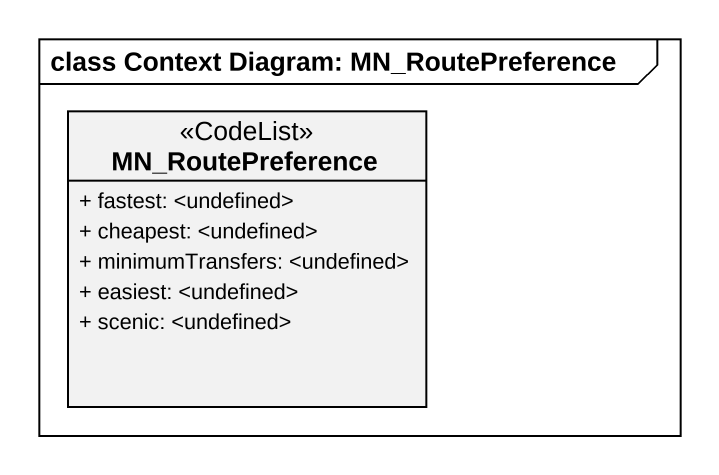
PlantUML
@startuml
mainframe class Context Diagram: MN_RoutePreference
hide circle
hide empty members
skinparam classAttributeIconSize 0
class MN_RoutePreference <<CodeList>> {
  + fastest: <undefined>
  + cheapest: <undefined>
  + minimumTransfers: <undefined>
  + easiest: <undefined>
  + scenic: <undefined>
}
@enduml
